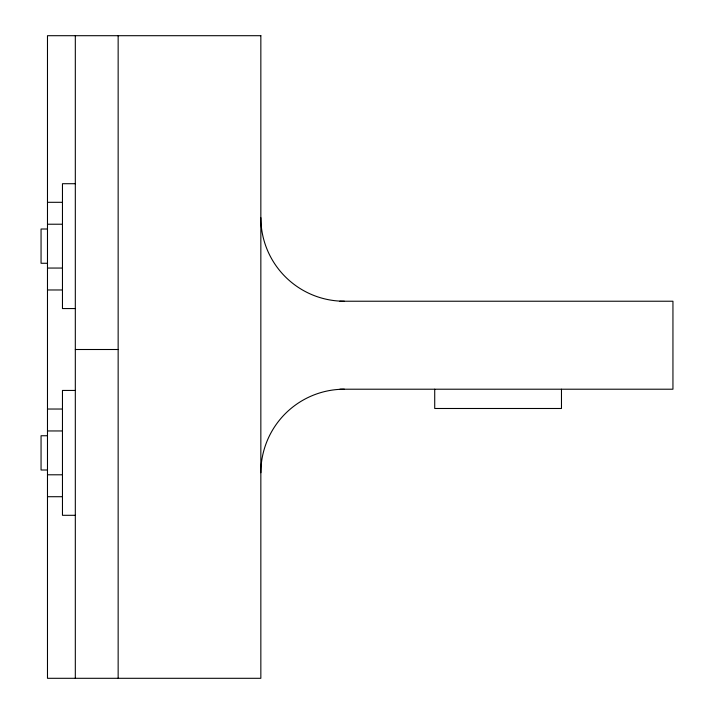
<?xml version="1.0" encoding="UTF-8"?>
<svg xmlns="http://www.w3.org/2000/svg" width="714" height="714" viewBox="0 0 714 714"><rect width="100%" height="100%" fill="white"/><g stroke="black" fill="none" stroke-linecap="round" stroke-linejoin="round"><path stroke-width="1.07" d="M75.318 183.712L62.466 183.712L62.466 308.564L75.318 308.564M47.481 202.303L62.466 202.303M47.481 224.223L62.466 224.223M47.481 229.007L41.055 229.007L41.055 263.27L47.481 263.27M47.481 268.053L62.466 268.053M47.481 289.973L62.466 289.973M339.9 301.228L672.945 301.228L672.945 389.21L339.9 389.21M75.318 349.503L118.149 349.503M75.318 390.442L62.466 390.442L62.466 515.303L75.318 515.303M47.481 409.033L62.466 409.033M47.481 430.953L62.466 430.953M47.481 435.745L41.055 435.745L41.055 470.008L47.481 470.008M47.481 474.792L62.466 474.792M47.481 496.712L62.466 496.712M561.472 389.21L561.472 408.488L434.719 408.488L434.719 389.21M118.149 35.7L118.149 678.3M75.318 35.7L75.318 678.3M260.842 472.73A83.511 83.511 0 0 1 344.353 389.21M344.353 301.228A83.511 83.511 0 0 1 260.842 217.716M260.842 35.7L47.481 35.7L47.481 678.3L260.842 678.3L260.842 35.7"/></g></svg>
